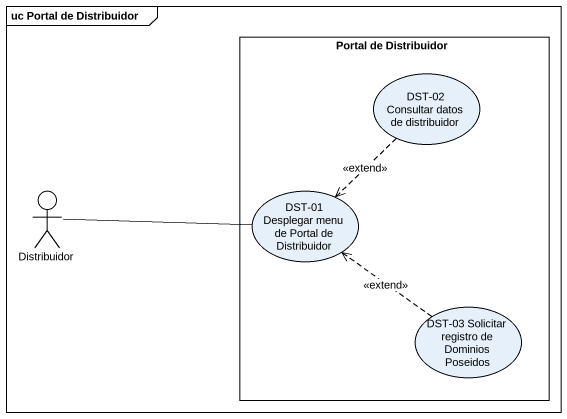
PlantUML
@startuml
mainframe uc Portal de Distribuidor
rectangle "Portal de Distribuidor" as Portal_de_Distribuidor {
  usecase "DST-02 Consultar datos de distribuidor" as DST_02_Consultar_datos_de
  usecase "DST-01 Desplegar menu de Portal de Distribuidor" as DST_01_Desplegar_menu_de
  usecase "DST-03 Solicitar registro de Dominios Poseidos" as DST_03_Solicitar_registro
}
actor Distribuidor
DST_02_Consultar_datos_de ..> DST_01_Desplegar_menu_de : <<extend>>
Distribuidor -right- DST_01_Desplegar_menu_de
DST_03_Solicitar_registro .up.> DST_01_Desplegar_menu_de : <<extend>>
@enduml
